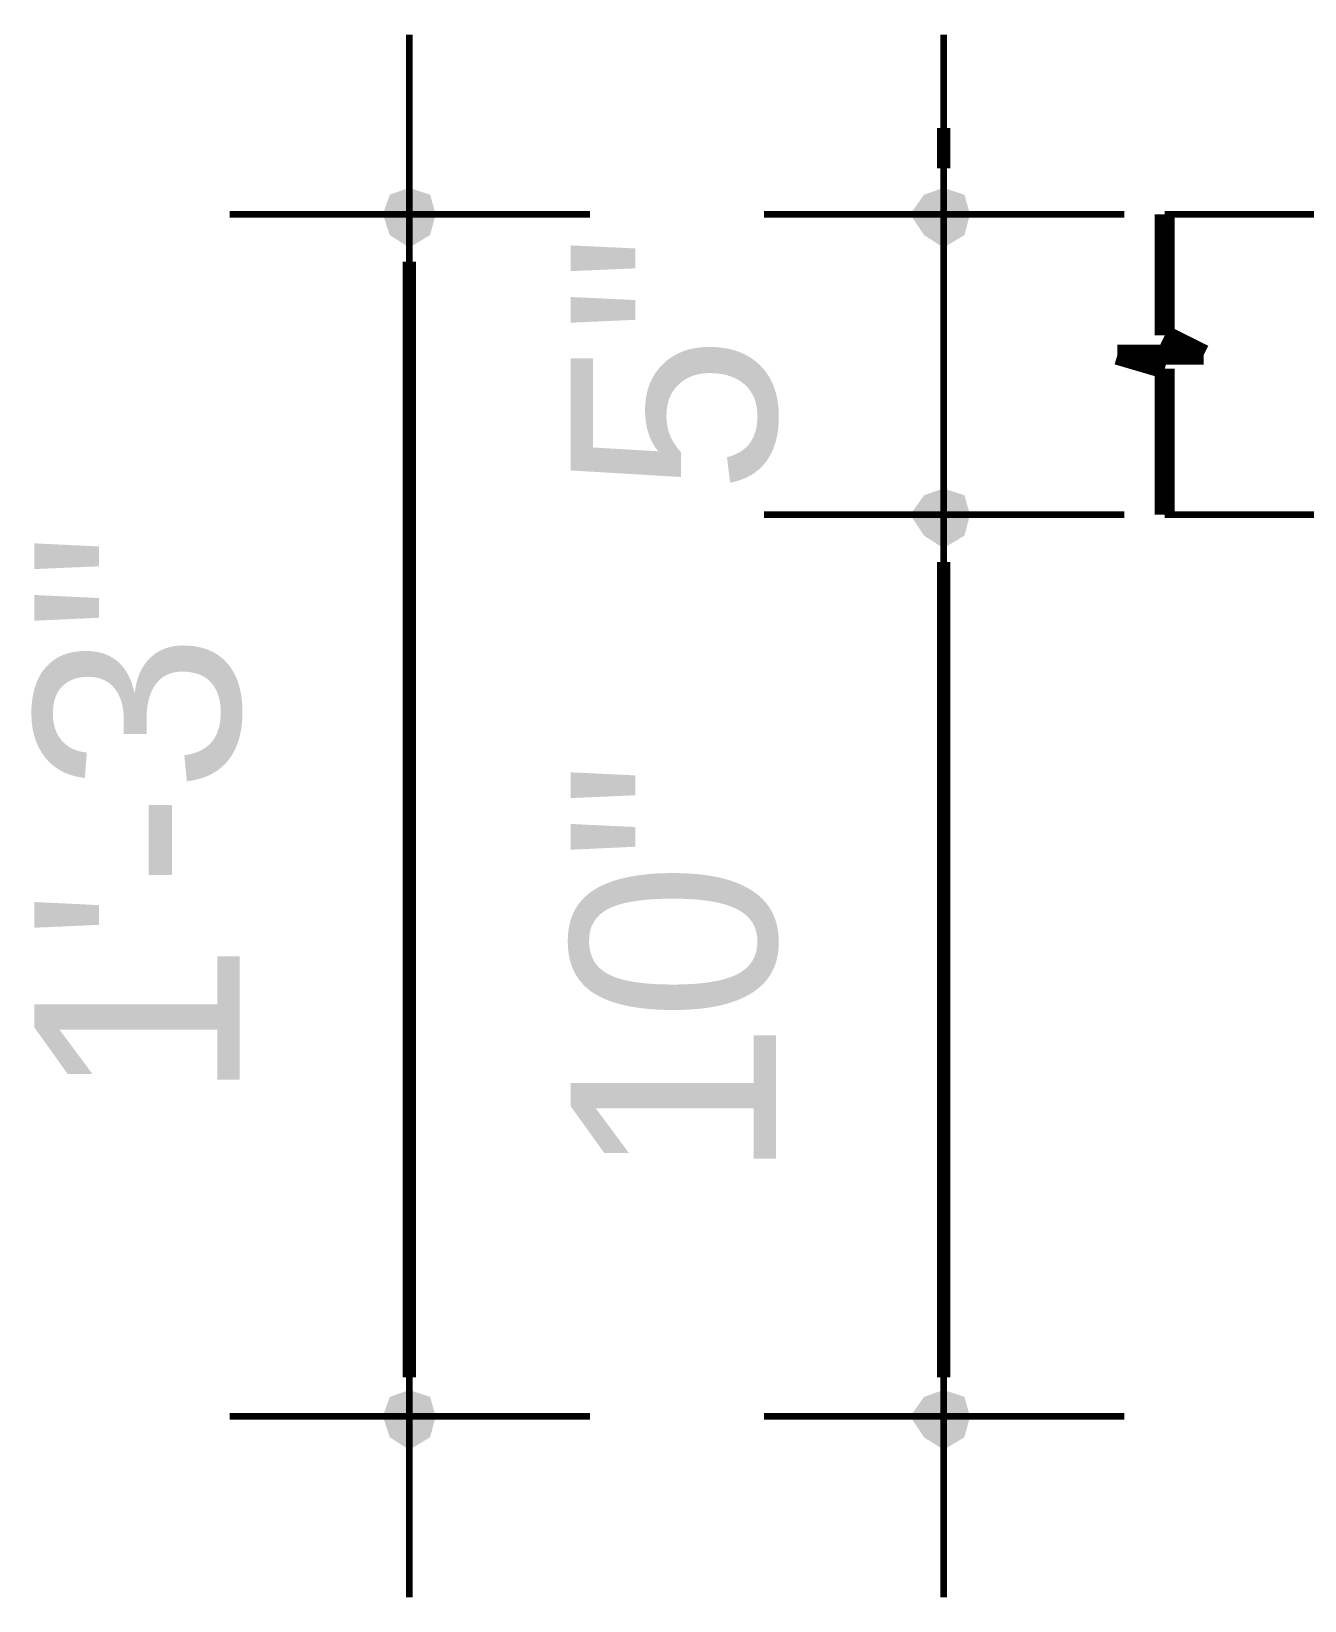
# Model space of a CAD drawing. Header units: millimetres. Extents: x 5 to 350, y 3 to 213.
# Drawn here: x 175.46 to 191.6, y 103.67 to 123.57 of the extents above; entities that cross this region are included whole.
import ezdxf

# ---------------------------------------------------------------- set-up
doc = ezdxf.new("R2010")
doc.units = ezdxf.units.MM
for name, color, linetype in [('H', 251, 'Continuous'), ('P', 255, 'Continuous'), ('T', 255, 'Continuous')]:
    doc.layers.add(name, color=color, linetype=linetype)
doc.styles.get("Standard").update_dxf_attribs({"font": 'arial.ttf'})

msp = doc.modelspace()

# ---------------------------------------------------------------- hatches: boundary and pattern name
at = {"layer": 'H', "linetype": 'Continuous'}
for points in [[(180.252, 121.25), (180.005, 121.497), (180.252, 121.585), (180.252, 121.25)], [(180.252, 121.25), (180.252, 121.585), (180.516, 121.497), (180.252, 121.25)], [(187.025, 121.25), (186.778, 121.497), (187.025, 121.585), (187.025, 121.25)], [(187.025, 121.25), (187.025, 121.585), (187.29, 121.497), (187.025, 121.25)], [(179.917, 121.25), (180.005, 121.497), (180.252, 121.25), (179.917, 121.25)], [(180.252, 121.25), (180.516, 121.497), (180.587, 121.25), (180.252, 121.25)], [(186.602, 121.25), (186.778, 121.497), (187.025, 121.25), (186.602, 121.25)], [(187.025, 121.25), (187.29, 121.497), (187.36, 121.25), (187.025, 121.25)], [(180.005, 120.985), (179.917, 121.25), (180.252, 121.25), (180.005, 120.985)], [(180.252, 120.826), (180.005, 120.985), (180.252, 121.25), (180.252, 120.826)], [(180.252, 120.826), (180.252, 121.25), (180.516, 120.985), (180.252, 120.826)], [(180.516, 120.985), (180.252, 121.25), (180.587, 121.25), (180.516, 120.985)], [(186.778, 120.985), (186.602, 121.25), (187.025, 121.25), (186.778, 120.985)], [(187.025, 120.826), (186.778, 120.985), (187.025, 121.25), (187.025, 120.826)], [(187.025, 120.826), (187.025, 121.25), (187.29, 120.985), (187.025, 120.826)], [(187.29, 120.985), (187.025, 121.25), (187.36, 121.25), (187.29, 120.985)], [(187.025, 117.44), (186.778, 117.687), (187.025, 117.775), (187.025, 117.44)], [(187.025, 117.44), (186.778, 117.687), (187.025, 117.775), (187.025, 117.44)], [(187.025, 117.44), (187.025, 117.775), (187.29, 117.687), (187.025, 117.44)], [(187.025, 117.44), (187.025, 117.775), (187.29, 117.687), (187.025, 117.44)], [(186.602, 117.44), (186.778, 117.687), (187.025, 117.44), (186.602, 117.44)], [(186.602, 117.44), (186.778, 117.687), (187.025, 117.44), (186.602, 117.44)], [(187.025, 117.44), (187.29, 117.687), (187.36, 117.44), (187.025, 117.44)], [(187.025, 117.44), (187.29, 117.687), (187.36, 117.44), (187.025, 117.44)], [(186.778, 117.175), (186.602, 117.44), (187.025, 117.44), (186.778, 117.175)], [(186.778, 117.175), (186.602, 117.44), (187.025, 117.44), (186.778, 117.175)], [(187.025, 117.016), (186.778, 117.175), (187.025, 117.44), (187.025, 117.016)], [(187.025, 117.016), (186.778, 117.175), (187.025, 117.44), (187.025, 117.016)], [(187.025, 117.016), (187.025, 117.44), (187.29, 117.175), (187.025, 117.016)], [(187.29, 117.175), (187.025, 117.44), (187.36, 117.44), (187.29, 117.175)], [(187.025, 117.016), (187.025, 117.44), (187.29, 117.175), (187.025, 117.016)], [(187.29, 117.175), (187.025, 117.44), (187.36, 117.44), (187.29, 117.175)], [(179.917, 106.01), (180.005, 106.257), (180.252, 106.01), (179.917, 106.01)], [(180.252, 106.01), (180.005, 106.257), (180.252, 106.345), (180.252, 106.01)], [(180.252, 106.01), (180.252, 106.345), (180.516, 106.257), (180.252, 106.01)], [(180.252, 106.01), (180.516, 106.257), (180.587, 106.01), (180.252, 106.01)], [(186.602, 106.01), (186.778, 106.257), (187.025, 106.01), (186.602, 106.01)], [(187.025, 106.01), (186.778, 106.257), (187.025, 106.345), (187.025, 106.01)], [(187.025, 106.01), (187.025, 106.345), (187.29, 106.257), (187.025, 106.01)], [(187.025, 106.01), (187.29, 106.257), (187.36, 106.01), (187.025, 106.01)], [(180.005, 105.745), (179.917, 106.01), (180.252, 106.01), (180.005, 105.745)], [(180.252, 105.586), (180.005, 105.745), (180.252, 106.01), (180.252, 105.586)], [(180.252, 105.586), (180.252, 106.01), (180.516, 105.745), (180.252, 105.586)], [(180.516, 105.745), (180.252, 106.01), (180.587, 106.01), (180.516, 105.745)], [(186.778, 105.745), (186.602, 106.01), (187.025, 106.01), (186.778, 105.745)], [(187.025, 105.586), (186.778, 105.745), (187.025, 106.01), (187.025, 105.586)], [(187.025, 105.586), (187.025, 106.01), (187.29, 105.745), (187.025, 105.586)], [(187.29, 105.745), (187.025, 106.01), (187.36, 106.01), (187.29, 105.745)]]:
    msp.add_hatch(color=256, dxfattribs=at).paths.add_polyline_path(points)

# ---------------------------------------------------------------- linework, layer by layer
at = {"layer": 'P'}
for points, const_width in [([(180.252, 118.957), (180.252, 123.525)], 0.085), ([(187.025, 123.525), (187.025, 118.957)], 0.085), ([(187.025, 121.832), (187.025, 122.343)], 0.169), ([(189.83, 119.715), (189.83, 121.25)], 0.254), ([(177.976, 121.25), (182.545, 121.25)], 0.085), ([(189.318, 121.25), (184.75, 121.25)], 0.085), ([(210.908, 121.25), (189.83, 121.25)], 0.085), ([(180.252, 120.65), (180.252, 106.504)], 0.169), ([(187.025, 115.147), (187.025, 119.715)], 0.085), ([(187.025, 115.147), (187.025, 119.715)], 0.085), ([(190.324, 119.468), (189.83, 119.715)], 0.254), ([(189.83, 119.292), (189.23, 119.468)], 0.254), ([(189.23, 119.468), (190.324, 119.468)], 0.254), ([(189.83, 117.44), (189.83, 119.292)], 0.254), ([(184.75, 117.44), (189.318, 117.44)], 0.085), ([(184.75, 117.44), (189.318, 117.44)], 0.085), ([(189.83, 117.44), (196.18, 117.44)], 0.085), ([(187.025, 116.84), (187.025, 116.24)], 0.169), ([(187.025, 116.84), (187.025, 106.504)], 0.169), ([(180.252, 108.285), (180.252, 103.717)], 0.085), ([(187.025, 108.285), (187.025, 103.717)], 0.085), ([(182.545, 106.01), (177.976, 106.01)], 0.085), ([(189.318, 106.01), (184.75, 106.01)], 0.085)]:
    msp.add_lwpolyline(points, dxfattribs=dict(at, const_width=const_width))

# ---------------------------------------------------------------- texts
at = {"layer": 'T', "char_height": 2.6, "attachment_point": 1, "rotation": 90}
for s, insert in [('{\\fArial|b0|i0|c0|p18;5"}', (182.3, 117.7)), ('{\\fArial|b0|i0|c0|p18;1\'-3"}', (175.5, 110)), ('{\\fArial|b0|i0|c0|p18;10"}', (182.3, 109))]:
    msp.add_mtext(s, dxfattribs=dict(at, insert=insert))

doc.saveas('drawing.dxf')
